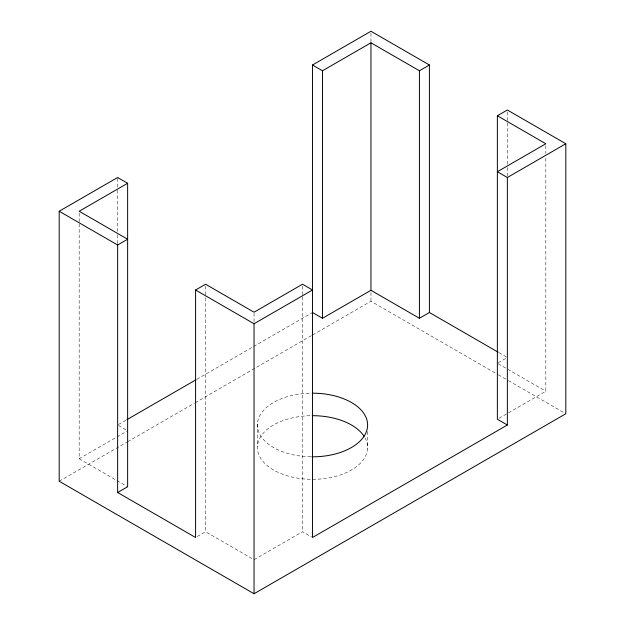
<?xml version="1.0" encoding="UTF-8"?>
<svg xmlns="http://www.w3.org/2000/svg" width="625" height="625" viewBox="0 0 625 625"><rect width="100%" height="100%" fill="white"/><g stroke="black" fill="none" stroke-linecap="round" stroke-linejoin="round"><path stroke-width="0.47" stroke-dasharray="3.12 2.34" d="M118.484 424.516L126.922 419.641M196.938 379.219L312.5 312.5M79.172 223.914L79.172 458.75L127.633 430.773M59.188 481.25L126.781 442.227M127.625 441.742L194.375 403.203M195.219 402.711L311.812 335.398M312.656 334.914L370.953 301.25L497.484 374.305M197.25 536.539L205.578 531.734L253.211 559.227M498.195 362.789L506.523 357.984M254.047 559.711L302.508 531.734L311.664 537.016M499.031 418.266L545.828 391.25L545.828 157.391M498.977 352.664L506.516 357.016M498.203 363.75L545.828 391.25M498.328 374.789L507.609 380.148M508.453 380.633L565.812 413.75M118.477 425.484L126.805 430.289M79.172 458.75L127.633 486.734M545.828 145.695L545.828 153.492M507.359 111.945L507.359 166.516M507.359 167.492L507.359 176.258M370.953 33.203L370.953 41.969M370.953 292.477L370.953 301.25M367.586 431.57L367.586 448.445M302.508 286.18L302.508 295.922M302.508 296.898L302.508 531.734M257.414 424.055L257.414 446.555M254.047 313.188L254.047 321.953M205.578 286.18L205.578 296.898M205.578 297.867L205.578 531.734M117.641 178.477L117.641 189.195M117.641 190.164L117.641 234.016M117.641 234.992L117.641 243.758M79.172 213.195L79.172 222.945M310.867 456.805A55.117 31.82 0 0 1 257.383 424.883A55.117 31.82 0 0 1 311.266 393.188M364.977 437.781A55.117 31.82 0 0 1 324.227 478.594A55.117 31.82 0 0 1 257.773 451.258A55.117 31.82 0 0 1 311.266 415.688"/><path stroke-width="0.94" d="M59.188 211.25L117.641 177.5L127.633 183.266L127.633 486.734L117.641 492.5L117.641 245L59.188 211.25L59.188 481.25L254.047 593.75L565.812 413.75L565.812 143.75L507.359 110L497.367 115.766L497.367 419.234L507.359 425L507.359 177.5L565.812 143.75M507.359 425L312.5 537.5L312.5 65L370.953 31.25L429.414 65L429.414 312.5L498.141 352.18M127.633 183.266L79.172 211.25L127.633 239.227L117.641 245M312.5 65L322.492 70.766L370.953 42.789L419.422 70.766L429.414 65M195.586 290L205.578 284.227L254.047 312.211L302.508 284.227L312.5 290L254.047 323.75L195.586 290L195.586 537.5L117.641 492.5M126.922 419.641L196.094 379.711M312.5 312.5L322.492 318.273L370.953 290.289L419.422 318.273L429.414 312.5M497.367 115.766L545.828 143.75L497.367 171.727L507.359 177.5M419.422 70.766L419.422 318.273M370.953 42.789L370.953 290.289M322.492 70.766L322.492 318.273M254.047 323.75L254.047 593.75M312.227 393.18A55.117 31.82 0 0 1 367.617 425.117A55.117 31.82 0 0 1 311.82 456.82M312.227 415.68A55.117 31.82 0 0 1 364.023 436.203"/></g></svg>
